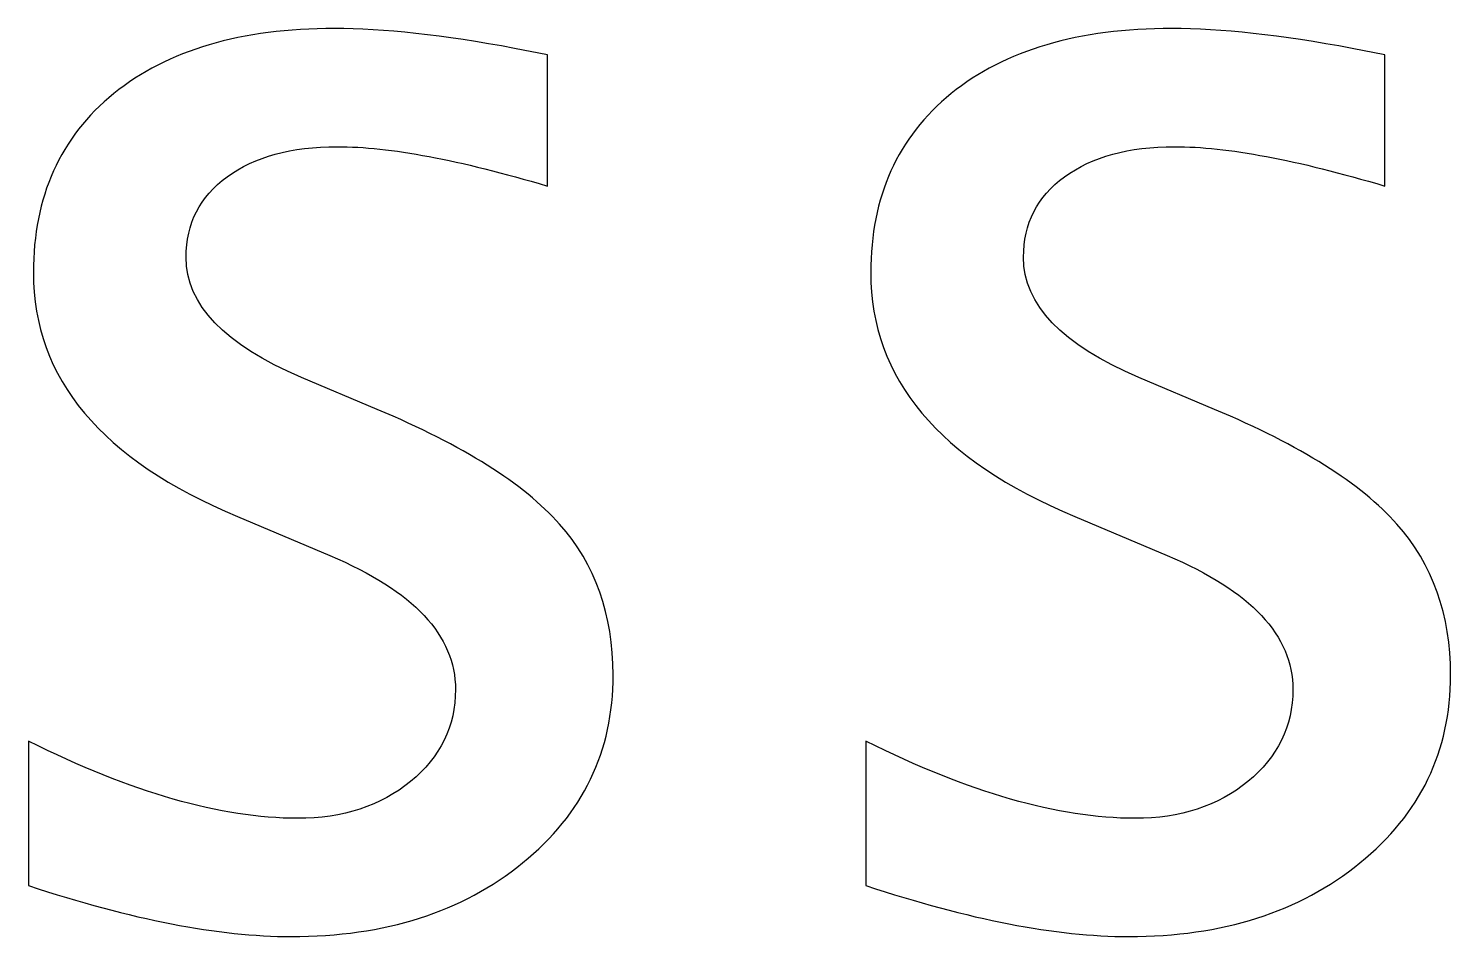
# Model space of a CAD drawing. Header units: centimetres. Extents: x -32.9 to 32.9, y -27.7 to 43.3.
# Drawn here: x 15.141 to 16.241, y 31.752 to 32.454 of the extents above; entities that cross this region are included whole.
import ezdxf

# ---------------------------------------------------------------- set-up
doc = ezdxf.new("R2010")
doc.units = ezdxf.units.CM
doc.header["$MEASUREMENT"] = 0
doc.layers.add('Layer 1', color=7, linetype='Continuous')

msp = doc.modelspace()

# ---------------------------------------------------------------- linework, layer by layer
at = {"layer": 'Layer 1'}
for points in [[(15.14124, 31.79143), (15.14124, 31.79143), (15.14124, 31.90319), (15.14124, 31.90319), (15.14124, 31.90319), (15.22104, 31.8634), (15.29025, 31.8435), (15.34931, 31.8435), (15.34931, 31.8435), (15.38445, 31.8435), (15.41366, 31.85303), (15.43673, 31.87208), (15.43673, 31.87208), (15.4598, 31.89091), (15.47144, 31.91462), (15.47144, 31.9432), (15.47144, 31.9432), (15.47144, 31.98489), (15.43906, 32.0194), (15.37429, 32.0467), (15.37429, 32.0467), (15.37429, 32.0467), (15.30295, 32.07697), (15.30295, 32.07697), (15.30295, 32.07697), (15.19776, 32.12057), (15.14505, 32.18365), (15.14505, 32.26556), (15.14505, 32.26556), (15.14505, 32.3242), (15.16579, 32.37034), (15.20728, 32.40399), (15.20728, 32.40399), (15.24877, 32.43765), (15.30571, 32.45437), (15.37788, 32.45437), (15.37788, 32.45437), (15.41535, 32.45437), (15.46192, 32.44929), (15.51716, 32.43892), (15.51716, 32.43892), (15.51716, 32.43892), (15.54256, 32.43405), (15.54256, 32.43405), (15.54256, 32.43405), (15.54256, 32.43405), (15.54256, 32.33245), (15.54256, 32.33245), (15.54256, 32.33245), (15.47462, 32.35277), (15.42043, 32.36293), (15.38, 32.36293), (15.38, 32.36293), (15.34444, 32.36293), (15.31629, 32.3551), (15.29491, 32.33965), (15.29491, 32.33965), (15.27374, 32.3242), (15.26316, 32.30345), (15.26316, 32.27742), (15.26316, 32.27742), (15.26316, 32.2408), (15.29279, 32.20968), (15.35227, 32.1845), (15.35227, 32.1845), (15.35227, 32.1845), (15.4109, 32.15973), (15.4109, 32.15973), (15.4109, 32.15973), (15.47737, 32.13179), (15.52436, 32.10216), (15.55187, 32.07104), (15.55187, 32.07104), (15.5796, 32.03993), (15.59336, 32.00098), (15.59336, 31.95441), (15.59336, 31.95441), (15.59336, 31.89536), (15.57008, 31.84689), (15.5233, 31.809), (15.5233, 31.809), (15.47673, 31.77111), (15.41704, 31.75206), (15.34444, 31.75206), (15.34444, 31.75206), (15.28856, 31.75206), (15.22104, 31.76518), (15.14124, 31.79143)], [(15.78873, 31.79143), (15.78873, 31.79143), (15.78873, 31.90319), (15.78873, 31.90319), (15.78873, 31.90319), (15.86853, 31.8634), (15.93774, 31.8435), (15.9968, 31.8435), (15.9968, 31.8435), (16.03194, 31.8435), (16.06115, 31.85303), (16.08422, 31.87208), (16.08422, 31.87208), (16.10729, 31.89091), (16.11893, 31.91462), (16.11893, 31.9432), (16.11893, 31.9432), (16.11893, 31.98489), (16.08655, 32.0194), (16.02178, 32.0467), (16.02178, 32.0467), (16.02178, 32.0467), (15.95044, 32.07697), (15.95044, 32.07697), (15.95044, 32.07697), (15.84525, 32.12057), (15.79254, 32.18365), (15.79254, 32.26556), (15.79254, 32.26556), (15.79254, 32.3242), (15.81328, 32.37034), (15.85477, 32.40399), (15.85477, 32.40399), (15.89626, 32.43765), (15.9532, 32.45437), (16.02537, 32.45437), (16.02537, 32.45437), (16.06284, 32.45437), (16.10941, 32.44929), (16.16465, 32.43892), (16.16465, 32.43892), (16.16465, 32.43892), (16.19005, 32.43405), (16.19005, 32.43405), (16.19005, 32.43405), (16.19005, 32.43405), (16.19005, 32.33245), (16.19005, 32.33245), (16.19005, 32.33245), (16.12211, 32.35277), (16.06792, 32.36293), (16.02749, 32.36293), (16.02749, 32.36293), (15.99193, 32.36293), (15.96378, 32.3551), (15.9424, 32.33965), (15.9424, 32.33965), (15.92123, 32.3242), (15.91065, 32.30345), (15.91065, 32.27742), (15.91065, 32.27742), (15.91065, 32.2408), (15.94028, 32.20968), (15.99976, 32.1845), (15.99976, 32.1845), (15.99976, 32.1845), (16.05839, 32.15973), (16.05839, 32.15973), (16.05839, 32.15973), (16.12486, 32.13179), (16.17185, 32.10216), (16.19936, 32.07104), (16.19936, 32.07104), (16.22709, 32.03993), (16.24085, 32.00098), (16.24085, 31.95441), (16.24085, 31.95441), (16.24085, 31.89536), (16.21757, 31.84689), (16.17079, 31.809), (16.17079, 31.809), (16.12422, 31.77111), (16.06453, 31.75206), (15.99193, 31.75206), (15.99193, 31.75206), (15.93605, 31.75206), (15.86853, 31.76518), (15.78873, 31.79143)]]:
    msp.add_open_spline(points, degree=3, knots=[0, 0, 0, 0, 0.0434783, 0.0434783, 0.0434783, 0.0434783, 0.0869565, 0.0869565, 0.0869565, 0.0869565, 0.1304348, 0.1304348, 0.1304348, 0.1304348, 0.173913, 0.173913, 0.173913, 0.173913, 0.2173913, 0.2173913, 0.2173913, 0.2173913, 0.2608696, 0.2608696, 0.2608696, 0.2608696, 0.3043478, 0.3043478, 0.3043478, 0.3043478, 0.3478261, 0.3478261, 0.3478261, 0.3478261, 0.3913043, 0.3913043, 0.3913043, 0.3913043, 0.4347826, 0.4347826, 0.4347826, 0.4347826, 0.4782609, 0.4782609, 0.4782609, 0.4782609, 0.5217391, 0.5217391, 0.5217391, 0.5217391, 0.5652174, 0.5652174, 0.5652174, 0.5652174, 0.6086957, 0.6086957, 0.6086957, 0.6086957, 0.6521739, 0.6521739, 0.6521739, 0.6521739, 0.6956522, 0.6956522, 0.6956522, 0.6956522, 0.7391304, 0.7391304, 0.7391304, 0.7391304, 0.7826087, 0.7826087, 0.7826087, 0.7826087, 0.826087, 0.826087, 0.826087, 0.826087, 0.8695652, 0.8695652, 0.8695652, 0.8695652, 0.9130435, 0.9130435, 0.9130435, 0.9130435, 1, 1, 1, 1], dxfattribs=at)

doc.saveas('drawing.dxf')
